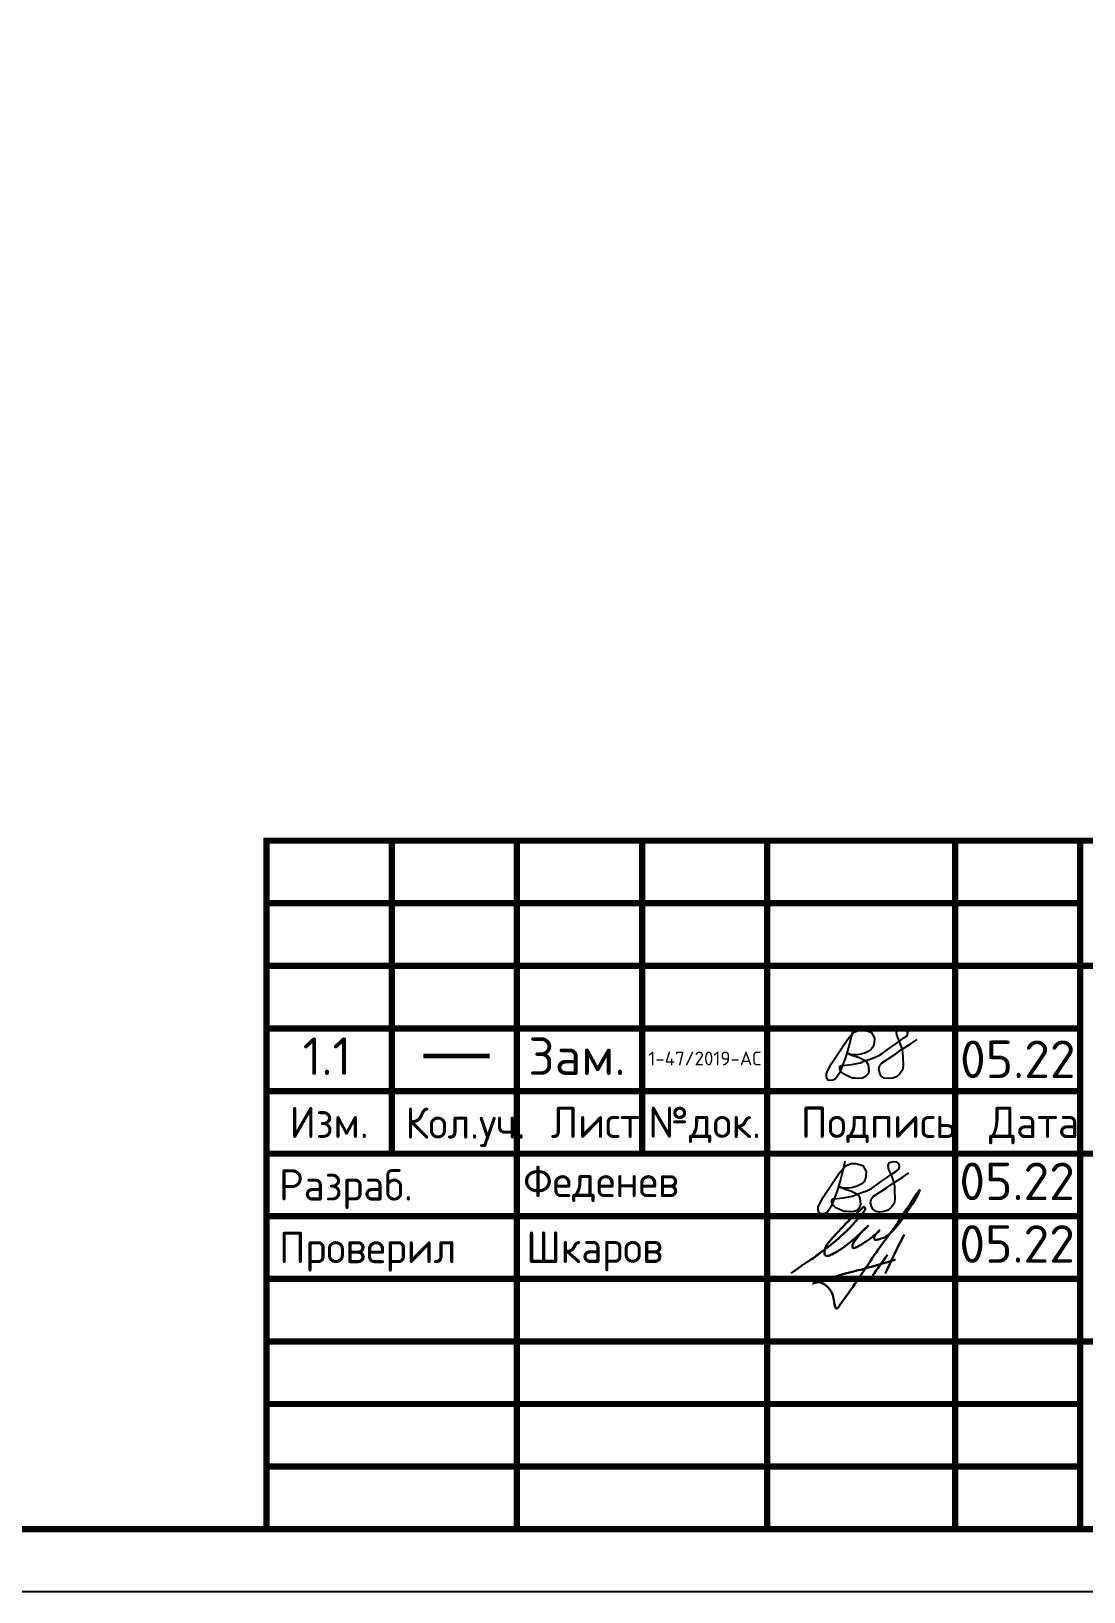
# Model space of a CAD drawing. Header units: millimetres. Extents: x 1601 to 14530, y 1157 to 12625.
# Drawn here: x 2346.4 to 2430.5, y 1800.6 to 1925.2 of the extents above; entities that cross this region are included whole.
import ezdxf
from ezdxf.enums import TextEntityAlignment as Align

# ---------------------------------------------------------------- set-up
doc = ezdxf.new("R2010")
doc.units = ezdxf.units.MM
doc.layers.add('Размерный', color=4, linetype='Continuous', lineweight=30)
doc.layers.add('рамка', color=7, linetype='Continuous')
doc.styles.add('-ISOCPEUR-', font='isocpeur.TTF')
doc.styles.add('GOST', font='GOST Common.ttf')

# ---------------------------------------------------------------- blocks, each defined once
blk = doc.blocks.new('*U372')
blk.add_lwpolyline([(0, 0), (420, 0), (420, -297), (0, -297)], close=True)
at = {"const_width": 0.5}
blk.add_lwpolyline([(20, -5), (415, -5), (415, -292), (20, -292)], close=True, dxfattribs=at)
for points in [[(230, -292), (230, -237), (415, -237)], [(240, -237), (240, -262)], [(250, -237), (250, -292)], [(260, -237), (260, -262)], [(270, -237), (270, -292)], [(285, -237), (285, -292)], [(295, -237), (295, -292)], [(230, -242), (295, -242)], [(230, -247), (295, -247)], [(295, -247), (415, -247)], [(230, -252), (295, -252)], [(230, -257), (295, -257)], [(230, -262), (415, -262)], [(230, -267), (295, -267)], [(230, -272), (295, -272)], [(230, -277), (295, -277)], [(295, -277), (415, -277)], [(230, -282), (295, -282)], [(230, -287), (295, -287)]]:
    blk.add_lwpolyline(points, dxfattribs=at)
at = {"style": 'GOST'}
for s, p in [('Изм.', (235, -259.5)), ('Кол.уч.', (245.89, -259.55)), ('Лист', (256.3, -259.5)), ('№док.', (265, -259.5)), ('Подпись', (278.88, -259.5)), ('Дата', (291.31, -259.5))]:
    blk.add_text(s, height=2.5, dxfattribs=at).set_placement(p, align=Align.MIDDLE_CENTER)
for s, p in [('Разраб.', (231, -264.5)), ('Проверил', (231, -269.5))]:
    blk.add_text(s, height=2.5, dxfattribs=at).set_placement(p, align=Align.MIDDLE_LEFT)
blk.add_attdef('РАЗРАБОТАЛ', text='', height=2.5, dxfattribs=at).set_placement((250.5, -264.22), align=Align.MIDDLE_LEFT)
blk.add_attdef('ПРОВЕРИЛ', (250.75, -270.73), '', height=2.5, dxfattribs=at)
at = {"style": 'GOST', "flags": 8}
for tag, p in [('ЛИСТ', (387.6, -271.87)), ('ЛИСТОВ', (405.3, -271.86)), ('ФОРМАТ', (380.97, -294.75))]:
    blk.add_attdef(tag, text='', height=3, dxfattribs=at).set_placement(p, align=Align.MIDDLE_CENTER)
blk.add_attdef('ИМЯ_ЧЕРТЕЖА_001', (321.53, -284.99), '', height=3, dxfattribs=at)
blk = doc.blocks.new('подпись')
at = {"lineweight": 30}
for points in [[(-0.82, -1.23), (-0.21, -0.8), (0.43, -0.36), (0.86, -0.08), (1.32, 0.25), (2, 0.77), (2.8, 1.4), (3.27, 1.83), (3.84, 2.36), (4.46, 3.07), (5.01, 3.73), (5.08, 3.95), (5.01, 4.03), (4.91, 4), (4.76, 3.88), (4.33, 3.49), (3.4, 2.58), (2.34, 1.43), (1.83, 0.48), (1.87, 0.23), (1.99, 0.16), (2.17, 0.16), (2.41, 0.25), (3.02, 0.6), (3.71, 1.09), (4.34, 1.62), (5.32, 2.55), (4.75, 1.98), (4.27, 1.36), (4.08, 1.05), (4.07, 0.85), (4.11, 0.78), (4.25, 0.78), (4.42, 0.84), (4.78, 1.05), (5.16, 1.3), (5.47, 1.51), (5.72, 1.73), (6.05, 1.99), (6.23, 2.18), (5.94, 1.88), (5.8, 1.63), (5.8, 1.5), (5.89, 1.44), (6.13, 1.46), (6.57, 1.6), (6.9, 1.79), (7.5, 2.39), (8.04, 3.08), (8.61, 3.92), (9.15, 4.76), (9.43, 5.33), (8, 3.26), (6.29, 0.88), (3.58, -3.07), (3.05, -3.8), (2.85, -4.05), (2.49, -2.98), (2.12, -2.39), (1.3, -1.96), (1.02, -2.03), (2.91, -1.44), (4.7, -0.96), (7.51, -0.15)], [(8.19, 1.85), (6.68, -1.27)], [(6.86, 0.23), (5.67, -1.43)]]:
    blk.add_spline(points, degree=3, dxfattribs=at)
blk = doc.blocks.new('Подпись Леха')
at = {"layer": 'рамка'}
blk.add_blockref('подпись', (2.7, 0.11), dxfattribs=at)

msp = doc.modelspace()

# ---------------------------------------------------------------- linework, layer by layer
at = {"lineweight": 60}
msp.add_line((2377.7221, 1843.4022), (2383.0058, 1843.4022), dxfattribs=at)
for points in [[(2412.0445, 1845.6364), (2411.9443, 1845.1148), (2411.7357, 1844.2577), (2411.4189, 1843.1766), (2410.9548, 1842.0161), (2410.6361, 1841.5452), (2410.4426, 1841.446), (2410.2488, 1841.4218), (2410.0599, 1841.446), (2409.9631, 1841.5573), (2409.9146, 1841.7413), (2409.9195, 1841.9494), (2410.0163, 1842.2109), (2410.3197, 1842.7705), (2411.5936, 1844.6848), (2412.0901, 1845.2585), (2412.54, 1845.4523), (2412.9202, 1845.4446), (2413.4864, 1845.2818), (2413.7502, 1844.8088), (2413.7269, 1844.4211), (2413.6696, 1844.1582), (2413.5532, 1843.9738), (2413.3494, 1843.7895), (2413.0387, 1843.6343), (2412.6796, 1843.5324), (2412.3689, 1843.4742), (2412.102, 1843.4839), (2411.8447, 1843.4933), (2411.607, 1843.6052), (2411.5494, 1843.622), (2411.8052, 1843.5118), (2412.0123, 1843.4227), (2412.204, 1843.3547), (2412.5241, 1843.2633), (2412.7497, 1843.1566), (2412.9593, 1843.0574), (2413.0973, 1842.9616), (2413.2488, 1842.691), (2413.2722, 1842.4411), (2413.2955, 1842.1933), (2413.2409, 1841.9491), (2413.0456, 1841.7304), (2412.8034, 1841.6211), (2412.5064, 1841.5898), (2412.2173, 1841.6055), (2411.9737, 1841.6187), (2411.7486, 1841.7226), (2411.5103, 1841.8326), (2411.327, 1841.9173), (2411.2173, 1842.0194), (2411.0787, 1842.1483), (2410.9946, 1842.3593), (2410.9995, 1842.5499), (2411.1119, 1842.6134), (2411.4443, 1842.6476), (2411.9447, 1842.6991), (2412.3536, 1842.7844), (2412.6466, 1842.8455), (2412.8962, 1842.9554), (2413.3313, 1843.1117), (2413.8055, 1843.273), (2414.1672, 1843.444), (2414.3679, 1843.586), (2414.6661, 1843.7971), (2415.0648, 1844.0793), (2415.4482, 1844.3508), (2415.7457, 1844.5614), (2416.1102, 1844.8193), (2416.3645, 1844.9994), (2416.4172, 1845.2433), (2416.3624, 1845.4465), (2416.1903, 1845.556), (2415.9401, 1845.5716), (2415.6897, 1845.5403), (2415.5382, 1845.4473), (2415.4844, 1845.2663), (2415.5138, 1845.0658), (2415.5872, 1844.8457), (2415.7633, 1844.4496), (2415.9541, 1843.9018), (2416.0031, 1843.6377), (2416.0178, 1843.3198), (2416.0344, 1842.583), (2415.9874, 1842.2461), (2415.7445, 1841.925), (2415.5015, 1841.7135), (2415.188, 1841.6195), (2414.8431, 1841.5725), (2414.5374, 1841.6117), (2414.3023, 1841.7605), (2414.1769, 1842.019), (2414.1064, 1842.3167), (2414.1455, 1842.5986), (2414.3102, 1842.818), (2415.4544, 1843.5543), (2415.8855, 1843.8598), (2416.6928, 1844.3847), (2417.1668, 1844.6928)], [(2411.3866, 1834.9815), (2411.2864, 1834.4599), (2411.0778, 1833.6028), (2410.761, 1832.5218), (2410.297, 1831.3612), (2409.9782, 1830.8903), (2409.7847, 1830.7911), (2409.5909, 1830.7669), (2409.4021, 1830.7911), (2409.3052, 1830.9024), (2409.2567, 1831.0864), (2409.2616, 1831.2946), (2409.3585, 1831.556), (2409.6618, 1832.1156), (2410.9357, 1834.0299), (2411.4322, 1834.6036), (2411.8821, 1834.7974), (2412.2623, 1834.7897), (2412.8285, 1834.6269), (2413.0923, 1834.1539), (2413.069, 1833.7662), (2413.0118, 1833.5033), (2412.8953, 1833.319), (2412.6915, 1833.1346), (2412.3808, 1832.9794), (2412.0217, 1832.8775), (2411.711, 1832.8193), (2411.4441, 1832.829), (2411.1869, 1832.8384), (2410.9491, 1832.9503), (2410.8915, 1832.9672), (2411.1474, 1832.857), (2411.3544, 1832.7678), (2411.5461, 1832.6998), (2411.8662, 1832.6084), (2412.0918, 1832.5017), (2412.3015, 1832.4026), (2412.4394, 1832.3067), (2412.5909, 1832.0361), (2412.6144, 1831.7862), (2412.6376, 1831.5384), (2412.583, 1831.2942), (2412.3877, 1831.0755), (2412.1455, 1830.9662), (2411.8486, 1830.9349), (2411.5595, 1830.9506), (2411.3159, 1830.9638), (2411.0907, 1831.0677), (2410.8524, 1831.1777), (2410.6691, 1831.2624), (2410.5594, 1831.3645), (2410.4208, 1831.4934), (2410.3367, 1831.7044), (2410.3416, 1831.895), (2410.454, 1831.9585), (2410.7865, 1831.9927), (2411.2868, 1832.0442), (2411.6957, 1832.1295), (2411.9887, 1832.1906), (2412.2383, 1832.3005), (2412.6734, 1832.4568), (2413.1476, 1832.6181), (2413.5093, 1832.7891), (2413.71, 1832.9311), (2414.0082, 1833.1422), (2414.4069, 1833.4244), (2414.7904, 1833.6959), (2415.0879, 1833.9065), (2415.4523, 1834.1644), (2415.7066, 1834.3445), (2415.7593, 1834.5884), (2415.7045, 1834.7916), (2415.5325, 1834.9011), (2415.2822, 1834.9167), (2415.0318, 1834.8854), (2414.8803, 1834.7924), (2414.8265, 1834.6114), (2414.8559, 1834.4109), (2414.9293, 1834.1908), (2415.1055, 1833.7947), (2415.2963, 1833.2469), (2415.3452, 1832.9828), (2415.3599, 1832.6649), (2415.3766, 1831.9281), (2415.3295, 1831.5912), (2415.0866, 1831.2701), (2414.8436, 1831.0586), (2414.5301, 1830.9646), (2414.1853, 1830.9176), (2413.8796, 1830.9568), (2413.6444, 1831.1056), (2413.5191, 1831.3641), (2413.4485, 1831.6618), (2413.4877, 1831.9437), (2413.6523, 1832.1631), (2414.7966, 1832.8994), (2415.2276, 1833.2049), (2416.035, 1833.7298), (2416.509, 1834.0379)]]:
    msp.add_lwpolyline(points)

# ---------------------------------------------------------------- block references
ref = msp.add_blockref('*U372', (2135.1931, 2097.5804))
ref.add_attrib('РАЗРАБОТАЛ', 'Феденев', dxfattribs={"height": 2.5, "style": 'GOST'}).set_placement((2385.6937, 1833.3561), align=Align.MIDDLE_LEFT)
ref.add_attrib('ПРОВЕРИЛ', 'Шкаров', (2385.9421, 1826.8511), dxfattribs={"height": 2.5, "style": 'GOST'})
msp.add_blockref('Подпись Леха', (2405.2268, 1827.1567))

# ---------------------------------------------------------------- texts
at = {"layer": 'Размерный', "color": 0, "style": '-ISOCPEUR-'}
for s, height, p in [('1.1', 3, (2368.079, 1841.8652)), ('Зам.', 3, (2386.1037, 1841.8652)), ('1-47/2019-АС', 1.1, (2395.6974, 1842.6333)), ('05.22', 3, (2420.5892, 1841.6184)), ('05.22', 3, (2420.5378, 1831.8652)), ('05.22', 3, (2420.5378, 1826.8652))]:
    msp.add_text(s, height=height, dxfattribs=at).set_placement(p)

doc.saveas('drawing.dxf')
